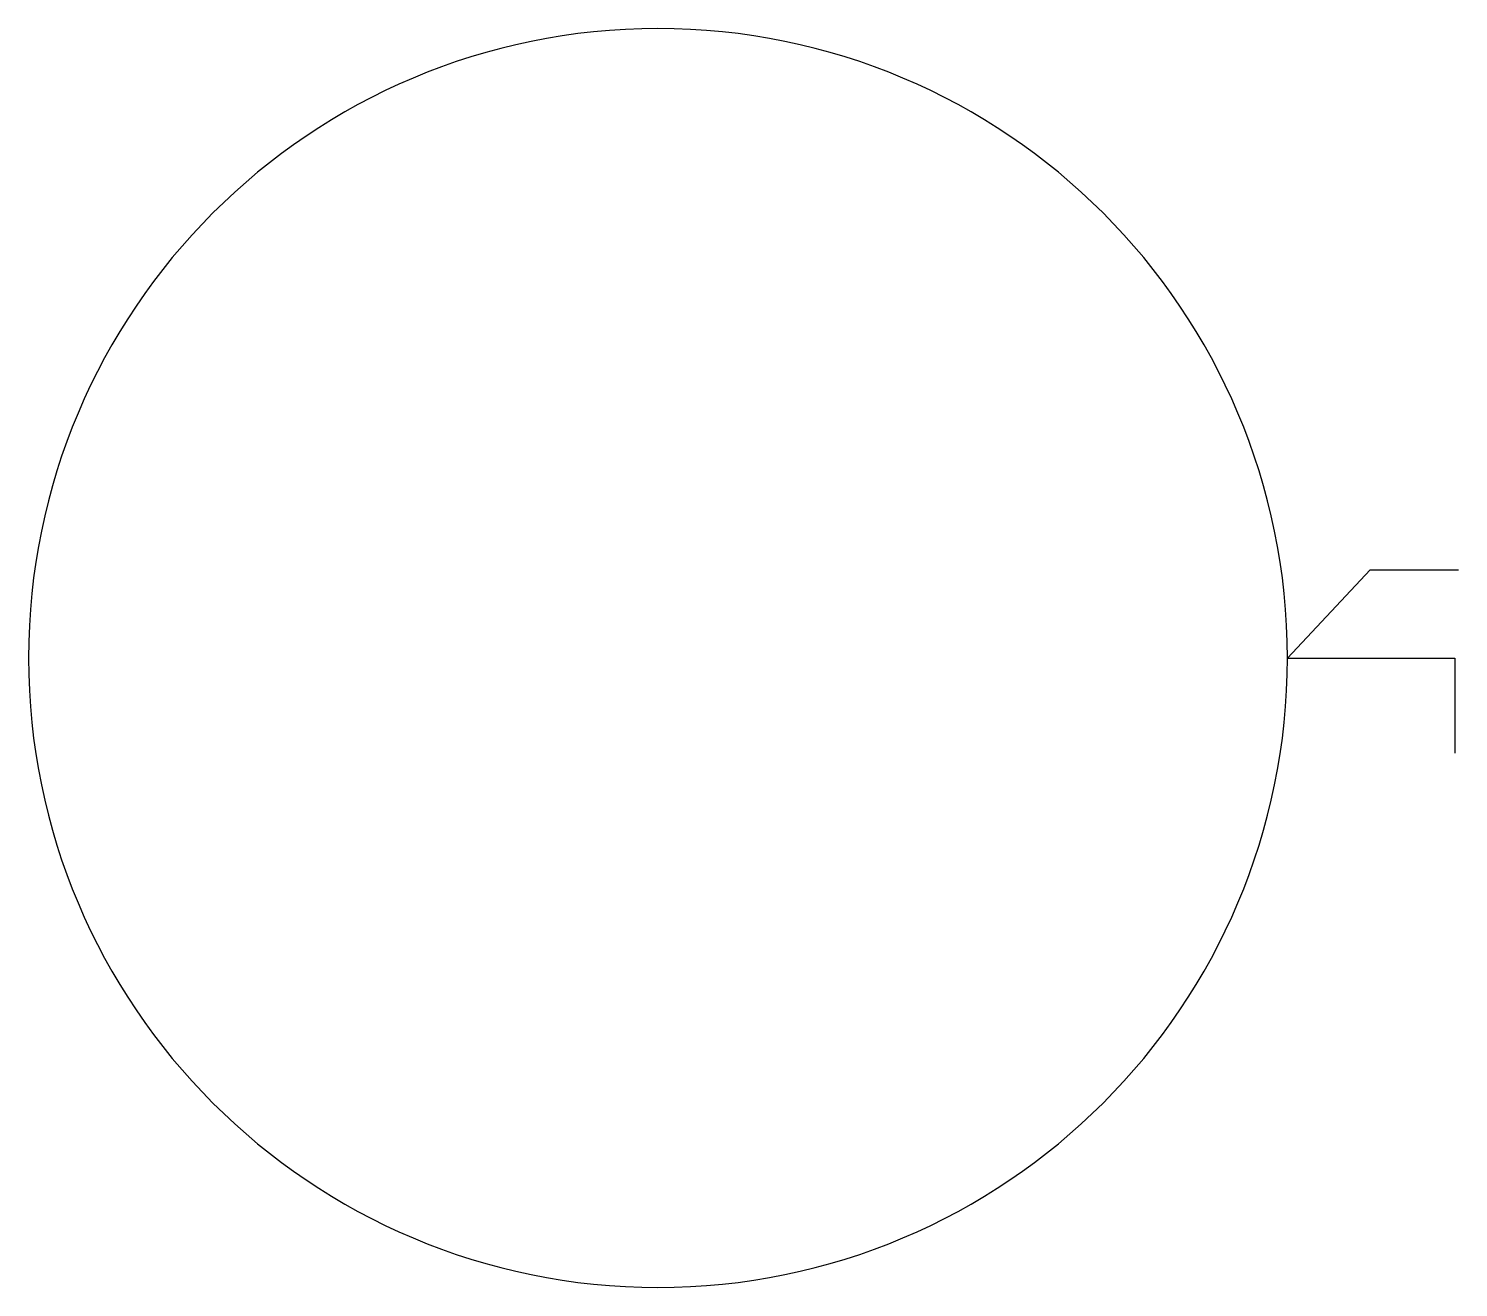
# Model space of a CAD drawing. Header units: inches. Extents: x 0.21 to 4.26, y 0.19 to 3.77.
import ezdxf

# ---------------------------------------------------------------- set-up
doc = ezdxf.new("R2010")
doc.units = ezdxf.units.IN
doc.layers.get('0').update_dxf_attribs({"linetype": 'CONTINUOUS'})
doc.layers.add('3', color=7, linetype='CONTINUOUS')
doc.layers.add('9', color=7, linetype='CONTINUOUS')

msp = doc.modelspace()

# ---------------------------------------------------------------- linework, layer by layer
at = {"color": 0, "linetype": 'CONTINUOUS'}
for p, q in [((4.01, 2.23), (4.26, 2.23)), ((4.25, 1.98), (4.25, 1.71))]:
    msp.add_line(p, q, dxfattribs=at)
at = {"layer": '3', "color": 3, "linetype": 'CONTINUOUS'}
for start, end in [(360, 180), (180, 360)]:
    msp.add_arc((1.99, 1.98), 1.785, start, end, dxfattribs=at)
at = {"layer": '9', "color": 9, "linetype": 'CONTINUOUS'}
for q in [(4.01, 2.23), (4.25, 1.98)]:
    msp.add_line((3.775, 1.98), q, dxfattribs=at)

doc.saveas('drawing.dxf')
